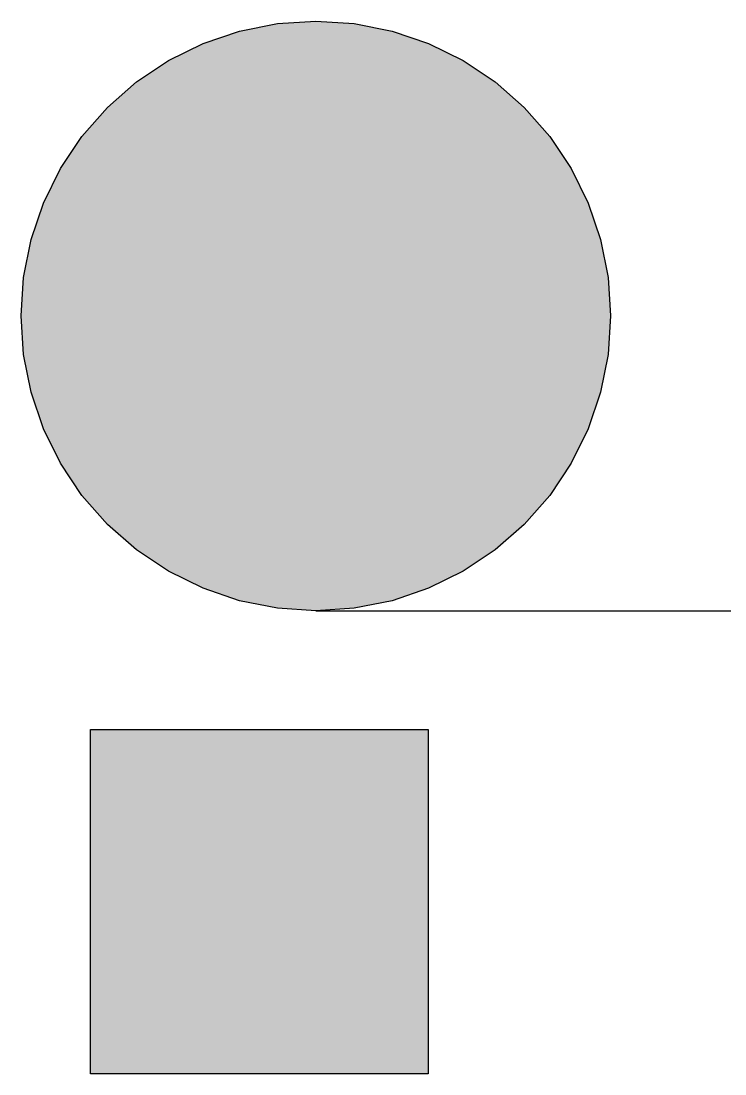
# Model space of a CAD drawing. Header units: millimetres. Extents: x -1379 to 1385823, y -4884429 to 548763.
# Drawn here: x 640304 to 682573, y -2213349 to -2150135 of the extents above; entities that cross this region are included whole.
import ezdxf

# ---------------------------------------------------------------- set-up
doc = ezdxf.new("R2010")
doc.units = ezdxf.units.MM
doc.set_wipeout_variables(frame=1)
for name, color, linetype in [('000 - CONCRETE_COL_CUT_COLOR_1', 7, 'Continuous'), ('000 - CONCRETE_COL_HATCH_', 7, 'Continuous'), ('000 - CONCRETE_COL_WIPEOUT_', 7, 'Continuous')]:
    doc.layers.add(name, color=color, linetype=linetype)

# ---------------------------------------------------------------- blocks, each defined once
blk = doc.blocks.new('*U3380')
at = {"color": 7}
blk.add_wipeout([(17702, 17702), (17551, 20013), (17099, 22284), (16355, 24477), (15331, 26553), (14044, 28479), (12517, 30220), (10776, 31746), (8851, 33033), (6774, 34057), (4582, 34801), (2311, 35253), (0, 35404), (-2311, 35253), (-4582, 34801), (-6774, 34057), (-8851, 33033), (-10776, 31746), (-12517, 30220), (-14044, 28479), (-15331, 26553), (-16355, 24477), (-17099, 22284), (-17551, 20013), (-17702, 17702), (-17551, 15392), (-17099, 13121), (-16355, 10928), (-15331, 8851), (-14044, 6926), (-12517, 5185), (-10776, 3658), (-8851, 2372), (-6774, 1348), (-4582, 603), (-2311, 151), (0, 0), (2311, 151), (4582, 603), (6774, 1348), (8851, 2372), (10776, 3658), (12517, 5185), (14044, 6926), (15331, 8851), (16355, 10928), (17099, 13121), (17551, 15392)], dxfattribs=at).dxf.layer = '000 - CONCRETE_COL_WIPEOUT_'
at = {"layer": '000 - CONCRETE_COL_HATCH_'}
h = blk.add_hatch(dxfattribs=at)
h.set_pattern_fill('ANSI31', scale=0.25)
h.paths.add_polyline_path([(0, 0), (-2311, 151), (-4582, 603), (-6774, 1348), (-8851, 2372), (-10776, 3658), (-12517, 5185), (-14044, 6926), (-15331, 8851), (-16355, 10928), (-17099, 13121), (-17551, 15392), (-17702, 17702), (-17551, 20013), (-17099, 22284), (-16355, 24477), (-15331, 26553), (-14044, 28479), (-12517, 30220), (-10776, 31746), (-8851, 33033), (-6774, 34057), (-4582, 34801), (-2311, 35253), (0, 35404), (2311, 35253), (4582, 34801), (6774, 34057), (8851, 33033), (10776, 31746), (12517, 30220), (14044, 28479), (15331, 26553), (16355, 24477), (17099, 22284), (17551, 20013), (17702, 17702), (17551, 15392), (17099, 13121), (16355, 10928), (15331, 8851), (14044, 6926), (12517, 5185), (10776, 3658), (8851, 2372), (6774, 1348), (4582, 603), (2311, 151)])
at = {"layer": '000 - CONCRETE_COL_CUT_COLOR_1', "color": 7}
blk.add_lwpolyline([(0, 0), (-2311, 151), (-4582, 603), (-6774, 1348), (-8851, 2372), (-10776, 3658), (-12517, 5185), (-14044, 6926), (-15331, 8851), (-16355, 10928), (-17099, 13121), (-17551, 15392), (-17702, 17702), (-17551, 20013), (-17099, 22284), (-16355, 24477), (-15331, 26553), (-14044, 28479), (-12517, 30220), (-10776, 31746), (-8851, 33033), (-6774, 34057), (-4582, 34801), (-2311, 35253), (0, 35404), (2311, 35253), (4582, 34801), (6774, 34057), (8851, 33033), (10776, 31746), (12517, 30220), (14044, 28479), (15331, 26553), (16355, 24477), (17099, 22284), (17551, 20013), (17702, 17702), (17551, 15392), (17099, 13121), (16355, 10928), (15331, 8851), (14044, 6926), (12517, 5185), (10776, 3658), (8851, 2372), (6774, 1348), (4582, 603), (2311, 151)], close=True, dxfattribs=at)
blk = doc.blocks.new('*U2465')
at = {"layer": '000 - CONCRETE_COL_HATCH_'}
h = blk.add_hatch(dxfattribs=at)
h.set_pattern_fill('EARTH', scale=0.5, angle=45)
h.set_pattern_definition([(45, (40589.9916, -1800810.8435), (0, 4.4901280605), [3.175, -3.175]), (45, (40589.1497, -1800810.0016), (0, 4.4901280605), [3.175, -3.175]), (45, (40588.3078, -1800809.1597), (0, 4.4901280605), [3.175, -3.175]), (135, (40588.3078, -1800808.5985), (-4.4901280605, 0), [3.175, -3.175]), (135, (40589.1497, -1800807.7566), (-4.4901280605, 0), [3.175, -3.175]), (135, (40589.9916, -1800806.9147), (-4.4901280605, 0), [3.175, -3.175])])
h.paths.add_polyline_path([(0, 0), (20295, 0), (20295, -20676), (0, -20676)])
at = {"layer": '000 - CONCRETE_COL_CUT_COLOR_1', "color": 7}
blk.add_lwpolyline([(0, 0), (20295, 0), (20295, -20676), (0, -20676), (0, -20676), (0, -20676), (0, -20676), (0, -20676), (0, -20676), (0, -20676), (0, -20676), (0, -20676), (0, -20676), (0, -20676), (0, -20676), (0, -20676), (0, -20676), (0, -20676), (0, -20676), (0, -20676), (0, -20676), (0, -20676), (0, -20676), (0, -20676), (0, -20676), (0, -20676), (0, -20676), (0, -20676), (0, -20676), (0, -20676), (0, -20676), (0, -20676), (0, -20676), (0, -20676), (0, -20676), (0, -20676), (0, -20676), (0, -20676), (0, -20676), (0, -20676), (0, -20676), (0, -20676), (0, -20676), (0, -20676), (0, -20676), (0, -20676), (0, -20676), (0, -20676)], close=True, dxfattribs=at)

msp = doc.modelspace()

# ---------------------------------------------------------------- linework, layer by layer
at = {"color": 7}
msp.add_lwpolyline([(644464.9, -2192672.8), (664759.9, -2192672.8), (664759.9, -2213348.9), (644464.9, -2213348.9)], close=True, dxfattribs=at)

# ---------------------------------------------------------------- block references
msp.add_blockref('*U3380', (658006, -2185539.1), dxfattribs=at)

# ---------------------------------------------------------------- next in the draw order: linework, layer by layer
msp.add_line((658006, -2185539.1), (940305, -2185539.1), dxfattribs=at)

# ---------------------------------------------------------------- next in the draw order: block references
msp.add_blockref('*U2465', (644464.9, -2192672.8), dxfattribs=at)

doc.saveas('drawing.dxf')
